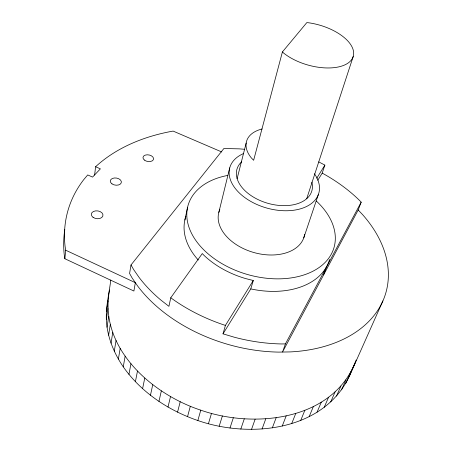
<?xml version="1.0" encoding="UTF-8"?>
<svg xmlns="http://www.w3.org/2000/svg" width="452" height="452" viewBox="0 0 452 452"><rect width="100%" height="100%" fill="white"/><g stroke="black" fill="none" stroke-linecap="round" stroke-linejoin="round"><path stroke-width="0.68" d="M356.153 360.024C333.915 420.755 254.25 428.948 200.778 410.167C151.284 393.946 98.389 347.192 109.565 289.992M382.889 300.925L349.226 376.527C322.937 431.377 249.47 438.429 197.852 420.535C168.5 410.467 141.216 392.466 123.26 366.838C115.153 354.961 109.231 341.492 107.056 327.231C104.553 311.405 108.87 295.67 110.791 280.048M65.698 250.222L135.351 282.681L133.894 291.031L64.868 258.73L65.698 250.222L65.099 246.509A190.784 130.193 16.3 0 1 83.693 179.698L87.716 174.93L92.553 177.094L100.384 168.856L95.598 166.732L94.615 175.043M106.367 311.637L107.971 300.84M106.305 319.361L107.921 308.569M107.056 327.231L108.695 316.445M108.627 335.192L110.299 324.417M111.039 343.187L112.757 332.435M114.288 351.17L116.057 340.435M244.628 149.307A139.12 93.428 16.3 0 0 239.181 148.855L223.898 148.499L131.001 264.979L129.583 273.488L132.193 278.087L137.64 286.009A137.956 93.609 16.3 0 0 278.777 352.108L290.235 351.916A137.956 93.609 16.3 0 0 362.572 214.615L358.193 209.994L361.182 202.157L359.504 200.405A139.12 93.428 16.3 0 0 322.208 173.11L324.875 165.121A140.295 93.231 16.2 0 0 318.75 161.935M118.367 359.074L120.192 348.356M123.26 366.838L125.159 356.148M128.95 374.397L130.933 363.741M135.402 381.697L137.481 371.069M142.589 388.675L144.764 378.081M184.874 219.994L187.597 207.236M361.182 202.157L285.427 343.904L281.647 343.955A139.12 93.428 16.3 0 1 234.091 337.158L223.022 333.847L250.781 288.89L253.289 280.511L245.639 278.573A75.642 50.036 16.2 0 1 203.863 255.222L202.287 253.561L170.771 297.761L168.924 306.343L160.816 300.015A139.12 93.428 16.3 0 1 139.154 277.511L133.645 269.578L131.001 264.979M150.454 395.263L152.742 384.708M107.22 304.1L107.813 301.444M158.946 401.41L161.347 390.895M168.003 407.06L170.528 396.579M218.813 212.446L229.729 167.884M177.557 412.156L180.212 401.721M237.114 178.659L246.17 143.069M282.41 51.94L283.76 53.161A41.251 20.792 15.8 0 0 351.114 60.308A41.251 20.792 15.8 0 0 308.88 22.809L306.829 22.6L282.41 51.94L253.634 160.29L251.374 157.94A37.527 22.334 16 0 1 262.115 128.984M187.535 416.665L190.326 406.263M197.852 420.535L200.778 410.167M223.022 333.847L225.412 325.406L253.289 280.511M208.428 423.733L211.491 413.405M219.175 426.236L222.373 415.947M230 428.021L233.334 417.767M306.693 198.733L353.215 56.494M303.767 237.842L318.462 194.23M240.814 429.078L244.283 418.851M251.532 429.4L255.131 419.202M285.427 343.904L282.523 352.046L358.193 209.994M262.07 428.988L265.787 418.818M323.57 274.833L326.547 266.804M272.336 427.858L276.166 417.71M349.226 376.527L350.351 373.578M351.244 371.233L350.577 372.99L355.04 362.95M282.251 426.021L286.189 415.896M291.743 423.501L295.783 413.399M300.749 420.337L304.88 410.246M309.196 416.552L313.411 406.472M317.044 412.19L321.321 402.122M324.231 407.292L328.57 397.235M330.723 401.913L335.113 391.861M336.491 396.093L340.915 386.053M341.509 389.89L345.961 379.849M345.757 383.352L350.221 373.312M317.796 180.28L322.208 173.11M316.773 178.212L324.875 165.121M250.781 288.89L251.289 289.014A75.009 50.149 16.2 0 0 329.564 259.437M225.412 325.406L224.746 325.203A140.295 93.231 16.2 0 1 171.461 298.292L170.771 297.761M221.768 151.968L173.139 131.097L172.387 131.216A190.784 130.193 16.3 0 0 95.598 166.732M198.355 260.019L196.925 258.499A75.009 50.149 16.2 0 1 185.958 216.209M64.868 258.73L64.28 255.018A189.19 130.396 16.3 0 1 64.811 229.605M311.846 182.184A38.979 24.142 16.1 0 1 267.505 203.208A38.979 24.142 16.1 0 1 241.724 161.754M316.377 201.089A75.959 49.974 16.2 0 1 305.512 274.409A75.959 49.974 16.2 0 1 197.869 243.216A75.959 49.974 16.2 0 1 227.785 175.421M304.654 234.289A44.352 29.143 16.2 0 1 253.329 252.374A44.352 29.143 16.2 0 1 219.83 209.575M314.428 173.737A46.296 28.679 16.1 0 1 298.659 209.31A46.296 28.679 16.1 0 1 238.588 192.23A46.296 28.679 16.1 0 1 243.515 153.573M93.055 217.31A5.859 3.921 7 0 0 102.802 216.152A5.859 3.921 7 0 0 95.604 210.875A5.859 3.921 7 0 0 93.055 217.31M111.983 183.868A5.588 3.593 8.2 0 0 121.226 182.902A5.588 3.593 8.2 0 0 114.277 177.986A5.588 3.593 8.2 0 0 111.983 183.868M144.335 160.031A5.356 3.333 10 0 0 153.324 159.776A5.356 3.333 10 0 0 147.177 154.793A5.356 3.333 10 0 0 144.335 160.031"/></g></svg>
